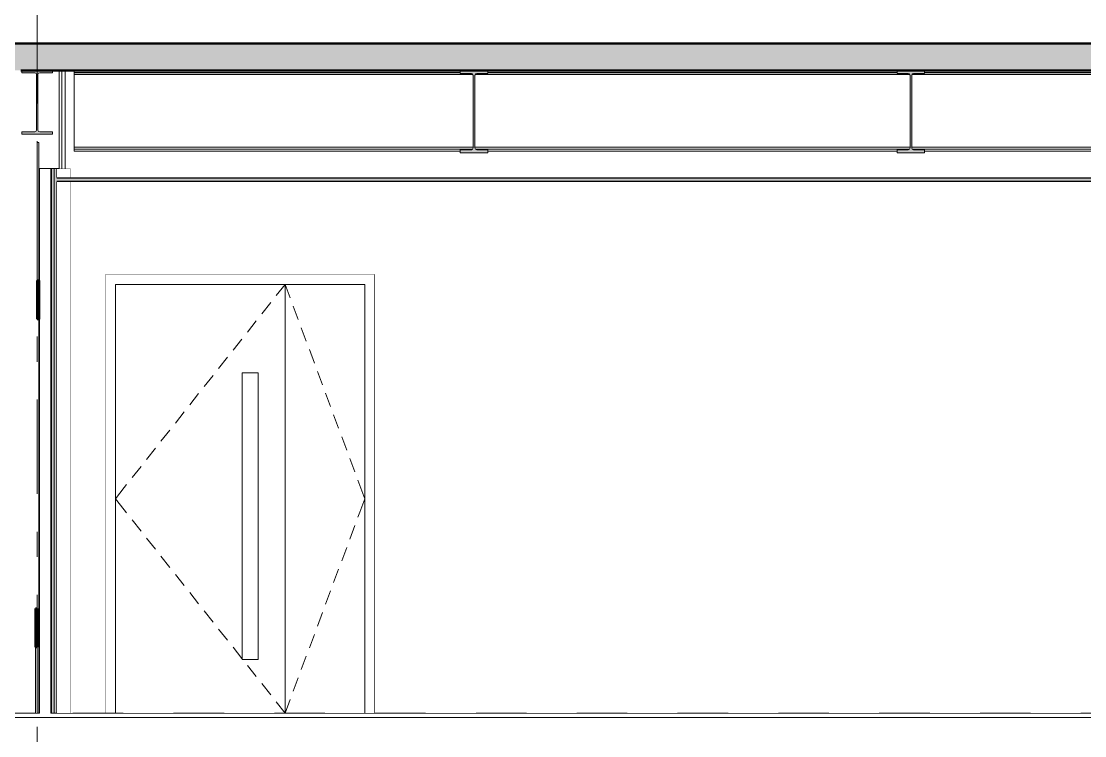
# Model space of a CAD drawing. Header units: millimetres. Extents: x -46169 to 228156, y -86316 to 18123.
# Drawn here: x 117237 to 123191, y -77188 to -73186 of the extents above; entities that cross this region are included whole.
import ezdxf
from ezdxf.enums import TextEntityAlignment as Align

# ---------------------------------------------------------------- set-up
doc = ezdxf.new("R2010")
doc.units = ezdxf.units.MM
doc.header["$MEASUREMENT"] = 0
for name, pattern in [('Dashed', [2822.222233, 1411.111116, -1411.111116]), ('Double Dashed', [1093.611073, 529.166651, -211.666656, 141.111112, -211.666656]), ('Wipeout_Contour', [1000, 0, -1000])]:
    doc.linetypes.add(name, pattern=pattern)
for name, color, linetype, lineweight, true_color in [('0_Pen_No__105', 7, 'Continuous', 15, 0xa6a6a6), ('A-230-M_FLOOR.IFC Import_Pen_No__109', 7, 'Continuous', 15, 0xa6a6a6), ('A-230-M_FLOOR.IFC Import_Pen_No__29', 7, 'Continuous', 50, 0x2a2a2a), ('New_A-15-MG_Structural_Grid_Phase_2_Pen_No__222', 7, 'Continuous', 13, 0x65af33), ('New_A-20-M_Ceiling_Pen_No__107', 7, 'Continuous', 15, 0xa6a6a6), ('New_A-20-M_Ceiling_Pen_No__29', 7, 'Continuous', 50, 0x2a2a2a), ('New_A-25-M_Wall_Int_Pen_No__107', 7, 'Continuous', 15, 0xa6a6a6), ('New_ArchiCAD Doors_Pen_No__63', 7, 'Continuous', 20, 0x606060), ('S-280-M_STRUCT_FRAME.IFC Import_Pen_No__30', 7, 'Continuous', 50, 0x2a2a2a)]:
    doc.layers.add(name, color=color, linetype=linetype, lineweight=lineweight, true_color=true_color)
for name, color, linetype in [('A-230-M_FLOOR.IFC Import', 7, 'Continuous'), ('New_A-15-MG_Structural_Grid_Phase_2', 7, 'Continuous'), ('New_A-20-M_Ceiling', 7, 'Continuous'), ('New_A-20-M_Floor_Slab', 7, 'Continuous'), ('New_A-25-M_Wall_Int', 7, 'Continuous'), ('New_ArchiCAD Doors', 7, 'Continuous'), ('S-280-M_COLUMN.IFC Import', 7, 'Continuous'), ('S-280-M_STRUCT_FRAME.IFC Import', 7, 'Continuous')]:
    doc.layers.add(name, color=color, linetype=linetype)
for name, color, linetype, lineweight in [('New_A-20-M_Floor_Slab_Pen_No__4', 7, 'Continuous', 20), ('New_A-25-M_Wall_Int_Pen_No__1', 7, 'Continuous', 13), ('New_A-25-M_Wall_Int_Pen_No__87', 8, 'Continuous', 20), ('S-280-M_COLUMN.IFC Import_Pen_No__88', 8, 'Continuous', 20), ('S-280-M_STRUCT_FRAME.IFC Import_Pen_No__1', 7, 'Continuous', 13), ('S-280-M_STRUCT_FRAME.IFC Import_Pen_No__160', 5, 'Continuous', 200), ('S-280-M_STRUCT_FRAME.IFC Import_Pen_No__90', 8, 'Continuous', 20)]:
    doc.layers.add(name, color=color, linetype=linetype, lineweight=lineweight)
doc.styles.add('GENERATED_STYLE_1', font='')
doc.styles.get('GENERATED_STYLE_1').set_extended_font_data('Swis721 BT')

# ---------------------------------------------------------------- blocks, each defined once
blk = doc.blocks.new('Section Elem_12_1', base_point=(104446.8, -81111))
at = {"color": 254, "linetype": 'Wipeout_Contour', "lineweight": 0, "ltscale": 556064.372429}
blk.add_wipeout([(109629.6, -73036), (109629.6, -73311), (126599.8, -73311), (126599.8, -73036)], dxfattribs=at).dxf.layer = 'New_A-20-M_Floor_Slab'
blk = doc.blocks.new('Section Elem_13_1', base_point=(104446.8, -81111))
at = {"color": 254, "linetype": 'Wipeout_Contour', "lineweight": 0, "ltscale": 557106.428295}
blk.add_wipeout([(126599.8, -77086), (126599.8, -77061), (105107.6, -77061), (105107.6, -77086)], dxfattribs=at).dxf.layer = 'New_A-20-M_Floor_Slab'
at = {"color": 254, "linetype": 'Wipeout_Contour', "lineweight": 0, "ltscale": 557440.241387}
blk.add_wipeout([(105107.6, -77361), (126599.8, -77361), (126599.8, -77086), (105107.6, -77086)], dxfattribs=at).dxf.layer = 'New_A-20-M_Floor_Slab'
at = {"layer": 'New_A-20-M_Floor_Slab_Pen_No__4', "linetype": 'Continuous'}
for p, q in [((117336, -77061), (117233.7, -77061)), ((117339, -77061), (117336, -77061))]:
    blk.add_line(p, q, dxfattribs=at)
at = {"layer": 'New_A-20-M_Floor_Slab_Pen_No__4', "linetype": 'Continuous', "flags": 128}
for points in [[(138228.8, -77086), (126599.8, -77086), (105107.6, -77086)], [(117436, -77061), (117421, -77061), (117406, -77061), (117403, -77061)], [(127142.7, -77061), (126599.8, -77061), (117436, -77061)]]:
    blk.add_lwpolyline(points, dxfattribs=at)
blk = doc.blocks.new('Section Elem_115_1', base_point=(104446.8, -81111))
at = {"layer": 'New_A-25-M_Wall_Int_Pen_No__107', "linetype": 'Continuous', "lineweight": 0, "true_color": 0x535353}
blk.add_hatch(color=251, dxfattribs=at).paths.add_polyline_path([(117403, -77061), (117406, -77061), (117406, -74011), (117403, -74011)])
at = {"layer": 'New_A-25-M_Wall_Int_Pen_No__107', "linetype": 'Continuous'}
for points in [[(117406, -77061), (117421, -77061), (117421, -74011), (117406, -74011)], [(117421, -77061), (117436, -77061), (117436, -74011), (117421, -74011)]]:
    blk.add_hatch(color=256, dxfattribs=at).paths.add_polyline_path(points)
at = {"layer": 'New_A-25-M_Wall_Int_Pen_No__1', "linetype": 'Continuous'}
for p, q in [((117436, -74011), (117436, -74061)), ((117436, -74086), (117436, -77061))]:
    blk.add_line(p, q, dxfattribs=at)
at = {"color": 254, "linetype": 'Wipeout_Contour', "lineweight": 0, "ltscale": 558330.100979}
blk.add_wipeout([(117339, -77061), (117403, -77061), (117403, -74011), (117339, -74011)], dxfattribs=at).dxf.layer = 'New_A-25-M_Wall_Int'
at = {"layer": 'New_A-25-M_Wall_Int_Pen_No__107', "linetype": 'Continuous', "lineweight": 0, "true_color": 0x535353}
blk.add_hatch(color=251, dxfattribs=at).paths.add_polyline_path([(117336, -77061), (117339, -77061), (117339, -74011), (117336, -74011)])
at = {"layer": 'New_A-25-M_Wall_Int_Pen_No__1', "linetype": 'Continuous'}
for p, q in [((117336, -74011), (117336, -77061)), ((117339, -74011), (117339, -77061)), ((117403, -74011), (117403, -77061)), ((117406, -74011), (117406, -77061)), ((117421, -74011), (117421, -77061))]:
    blk.add_line(p, q, dxfattribs=at)
at = {"layer": 'New_A-25-M_Wall_Int_Pen_No__1', "linetype": 'Continuous', "flags": 128}
blk.add_lwpolyline([(117436, -74011), (117421, -74011), (117406, -74011), (117403, -74011), (117339, -74011), (117336, -74011)], dxfattribs=at)
blk = doc.blocks.new('Section Elem_129_1', base_point=(104446.8, -81111))
at = {"layer": 'New_A-20-M_Ceiling_Pen_No__107', "linetype": 'Continuous'}
blk.add_hatch(color=256, dxfattribs=at).paths.add_polyline_path([(117436, -74061), (117436, -74086), (126599.8, -74086), (126599.8, -74061)])
at = {"layer": 'New_A-20-M_Ceiling_Pen_No__29', "linetype": 'Continuous', "flags": 128}
for points in [[(127142.6, -74061), (126599.8, -74061), (117436, -74061)], [(127142.6, -74086), (126599.8, -74086), (117436, -74086)]]:
    blk.add_lwpolyline(points, dxfattribs=at)
blk = doc.blocks.new('Section Elem_183_1', base_point=(104446.8, -81111))
at = {"color": 254, "linetype": 'Wipeout_Contour', "lineweight": 0, "ltscale": 558760.201736}
blk.add_wipeout([(117514.2, -74086), (117436, -74086), (117436, -77061), (117514.2, -77061)], dxfattribs=at).dxf.layer = 'New_A-25-M_Wall_Int'
at = {"color": 254, "linetype": 'Wipeout_Contour', "lineweight": 0, "ltscale": 555434.538922}
blk.add_wipeout([(117436, -74061), (117514.2, -74061), (117514.2, -74011), (117436, -74011)], dxfattribs=at).dxf.layer = 'New_A-25-M_Wall_Int'
at = {"layer": 'New_A-25-M_Wall_Int_Pen_No__87', "linetype": 'Continuous'}
for p, q in [((117436, -74011), (117514.2, -74011)), ((117514.2, -74011), (117514.2, -74061)), ((117514.2, -74086), (117514.2, -77061))]:
    blk.add_line(p, q, dxfattribs=at)
blk = doc.blocks.new('Section Elem_184_1', base_point=(104446.8, -81111))
at = {"color": 254, "linetype": 'Wipeout_Contour', "lineweight": 0, "ltscale": 560267.267631}
blk.add_wipeout([(117764.2, -77061), (117764.2, -74676), (117707.2, -74676), (117707.2, -77061)], dxfattribs=at).dxf.layer = 'New_ArchiCAD Doors'
at = {"color": 254, "linetype": 'Wipeout_Contour', "lineweight": 0, "ltscale": 565161.518949}
blk.add_wipeout([(119160.2, -74676), (119160.2, -77061), (119217.2, -77061), (119217.2, -74676)], dxfattribs=at).dxf.layer = 'New_ArchiCAD Doors'
at = {"color": 254, "linetype": 'Wipeout_Contour', "lineweight": 0, "ltscale": 563494.744476}
blk.add_wipeout([(118714.2, -76761), (118714.2, -75156), (118564.2, -75156), (118564.2, -76761)], dxfattribs=at).dxf.layer = 'New_ArchiCAD Doors'
at = {"color": 254, "linetype": 'Wipeout_Contour', "lineweight": 0, "ltscale": 1120189.65735805}
blk.add_wipeout([(119160.2, -74660), (119160.2, -74676), (119217.2, -74676), (119217.2, -74603), (117707.2, -74603), (117707.2, -74676), (117764.2, -74676), (117764.2, -74660)], dxfattribs=at).dxf.layer = 'New_ArchiCAD Doors'
at = {"color": 254, "linetype": 'Wipeout_Contour', "lineweight": 0, "ltscale": 561744.643936}
blk.add_wipeout([(117764.2, -76761), (118474.2, -76761), (118474.2, -75156), (117764.2, -75156)], dxfattribs=at).dxf.layer = 'New_ArchiCAD Doors'
at = {"layer": 'New_ArchiCAD Doors_Pen_No__63', "linetype": 'Continuous'}
for p, q in [((117707.2, -74603), (119217.2, -74603)), ((117707.2, -74676), (117707.2, -74603)), ((119217.2, -74603), (119217.2, -74676)), ((117707.2, -77061), (117707.2, -74676)), ((119217.2, -74676), (119217.2, -77061)), ((118230.1, -75271.6), (118180.5, -75334.3)), ((118149.5, -75373.6), (118099.8, -75436.3)), ((118068.8, -75475.5), (118019.1, -75538.2)), ((117988.1, -75577.4), (117938.5, -75640.2)), ((117907.4, -75679.4), (117857.8, -75742.1)), ((117813.8, -75797.7), (117764.2, -75860.5)), ((117826.8, -75781.3), (117813.8, -75797.7)), ((117813.8, -75923.2), (117764.2, -75860.5)), ((117826.8, -75939.6), (117813.8, -75923.2)), ((117907.4, -76041.5), (117857.8, -75978.8)), ((117988.1, -76143.5), (117938.5, -76080.7)), ((118068.8, -76245.4), (118019.1, -76182.7)), ((118149.5, -76347.4), (118099.8, -76284.6)), ((118230.1, -76449.3), (118180.5, -76386.6)), ((118310.8, -76551.2), (118261.2, -76488.5)), ((118391.5, -76653.2), (118341.8, -76590.5))]:
    blk.add_line(p, q, dxfattribs=at)
at = {"color": 254, "linetype": 'Wipeout_Contour', "lineweight": 0, "ltscale": 840562.250039}
blk.add_wipeout([(117764.2, -74660), (117764.2, -75156), (118474.2, -75156), (118564.2, -75156), (118714.2, -75156), (118714.2, -74660)], dxfattribs=at).dxf.layer = 'New_ArchiCAD Doors'
at = {"color": 254, "linetype": 'Wipeout_Contour', "lineweight": 0, "ltscale": 846621.237382}
blk.add_wipeout([(117764.2, -77061), (118714.2, -77061), (118714.2, -76761), (118564.2, -76761), (118474.2, -76761), (117764.2, -76761)], dxfattribs=at).dxf.layer = 'New_ArchiCAD Doors'
at = {"layer": 'New_ArchiCAD Doors_Pen_No__63', "linetype": 'Continuous'}
for p, q in [((117764.2, -74660), (117764.2, -75156)), ((118633.5, -74761.9), (118583.8, -74824.6)), ((118552.8, -74863.8), (118503.2, -74926.6)), ((118472.1, -74965.8), (118422.5, -75028.5)), ((118391.5, -75067.7), (118341.8, -75130.5)), ((117764.2, -75156), (117764.2, -76761)), ((118310.8, -75169.7), (118261.2, -75232.4)), ((118474.2, -76761), (118474.2, -75156)), ((118474.2, -75156), (118564.2, -75156)), ((118564.2, -75156), (118564.2, -76761)), ((118472.1, -76755.1), (118422.5, -76692.4)), ((117764.2, -76761), (117764.2, -77061)), ((118564.2, -76761), (118474.2, -76761)), ((118552.8, -76857.1), (118503.2, -76794.3)), ((118633.5, -76959), (118583.8, -76896.3))]:
    blk.add_line(p, q, dxfattribs=at)
at = {"color": 254, "linetype": 'Wipeout_Contour', "lineweight": 0, "ltscale": 564296.313757}
blk.add_wipeout([(119160.2, -77061), (119160.2, -74660), (118714.2, -74660), (118714.2, -77061)], dxfattribs=at).dxf.layer = 'New_ArchiCAD Doors'
at = {"layer": 'New_ArchiCAD Doors_Pen_No__63', "linetype": 'Continuous'}
for p, q in [((118714.2, -74660), (117764.2, -74660)), ((118714.2, -74660), (118664.5, -74722.7)), ((118714.2, -74660), (118742, -74735)), ((118714.2, -77061), (118714.2, -74660)), ((118714.2, -74660), (119160.2, -74660)), ((119160.2, -74660), (119160.2, -77061)), ((118759.4, -74781.8), (118787.3, -74856.8)), ((118804.7, -74903.7), (118832.6, -74978.7)), ((118850, -75025.5), (118877.8, -75100.5)), ((118895.2, -75147.4), (118923.1, -75222.4)), ((118940.5, -75269.3), (118968.4, -75344.3)), ((118985.8, -75391.1), (119013.7, -75466.1)), ((119031.1, -75513), (119058.9, -75588)), ((119076.3, -75634.9), (119104.2, -75709.8)), ((119121.6, -75756.7), (119132.3, -75785.5)), ((119132.3, -75785.5), (119160.2, -75860.5)), ((119132.3, -75935.5), (119160.2, -75860.5)), ((119121.6, -75964.2), (119132.3, -75935.5)), ((119076.3, -76086.1), (119104.2, -76011.1)), ((119031.1, -76207.9), (119058.9, -76132.9)), ((118985.8, -76329.8), (119013.7, -76254.8)), ((118940.5, -76451.7), (118968.4, -76376.7)), ((118895.2, -76573.5), (118923.1, -76498.5)), ((118850, -76695.4), (118877.8, -76620.4)), ((118804.7, -76817.2), (118832.6, -76742.2)), ((118759.4, -76939.1), (118787.3, -76864.1)), ((118714.2, -77061), (118742, -76986)), ((118714.2, -77061), (118664.5, -76998.2))]:
    blk.add_line(p, q, dxfattribs=at)
blk = doc.blocks.new('Section Elem_185_1', base_point=(104446.8, -81111))
at = {"color": 254, "linetype": 'Wipeout_Contour', "lineweight": 0, "ltscale": 3111897.170370944}
blk.add_wipeout([(117483.2, -73461), (117483.2, -74011), (117514.2, -74011), (117514.2, -74061), (124487.7, -74061), (124487.7, -73461), (124456.3, -73461), (124456.3, -73473.7), (124456.3, -73476.6), (124456.3, -73914.4), (122295.1, -73914.4), (122295.1, -73923), (122140.7, -73923), (122140.7, -73914.4), (119849.2, -73914.4), (119849.2, -73923), (119694.8, -73923), (119694.8, -73914.4), (117533.3, -73914.4), (117533.3, -73476.6), (117533.3, -73473.7), (117533.3, -73461)], dxfattribs=at).dxf.layer = 'New_A-25-M_Wall_Int'
at = {"color": 254, "linetype": 'Wipeout_Contour', "lineweight": 0, "ltscale": 1133358.080491298}
blk.add_wipeout([(117514.2, -77061), (117707.2, -77061), (117707.2, -74603), (119217.2, -74603), (119217.2, -77061), (124487.7, -77061), (124487.7, -74086), (117514.2, -74086)], dxfattribs=at).dxf.layer = 'New_A-25-M_Wall_Int'
blk = doc.blocks.new('Section Elem_228_1', base_point=(104446.8, -81111))
at = {"color": 254, "linetype": 'Wipeout_Contour', "lineweight": 0, "ltscale": 554792.272999}
blk.add_wipeout([(117483.2, -73461), (117464.5, -73461), (117464.5, -74011), (117483.2, -74011)], dxfattribs=at).dxf.layer = 'S-280-M_COLUMN.IFC Import'
at = {"color": 254, "linetype": 'Wipeout_Contour', "lineweight": 0, "ltscale": 554757.146373}
blk.add_wipeout([(117464.5, -73461), (117462.5, -73461), (117462.5, -74011), (117464.5, -74011)], dxfattribs=at).dxf.layer = 'S-280-M_COLUMN.IFC Import'
at = {"color": 254, "linetype": 'Wipeout_Contour', "lineweight": 0, "ltscale": 554744.272488}
blk.add_wipeout([(117462.5, -73461), (117456.9, -73461), (117456.9, -74011), (117462.5, -74011)], dxfattribs=at).dxf.layer = 'S-280-M_COLUMN.IFC Import'
at = {"color": 254, "linetype": 'Wipeout_Contour', "lineweight": 0, "ltscale": 554721.974852}
blk.add_wipeout([(117456.9, -73461), (117449.3, -73461), (117449.3, -74011), (117456.9, -74011)], dxfattribs=at).dxf.layer = 'S-280-M_COLUMN.IFC Import'
at = {"layer": 'S-280-M_COLUMN.IFC Import_Pen_No__88', "linetype": 'Continuous'}
for p, q in [((117449.3, -73461), (117449.3, -74011)), ((117464.5, -73461), (117464.5, -74011)), ((117483.2, -73461), (117483.2, -74011))]:
    blk.add_line(p, q, dxfattribs=at)
blk = doc.blocks.new('Section Elem_365_1', base_point=(104446.8, -81111))
at = {"layer": 'S-280-M_STRUCT_FRAME.IFC Import_Pen_No__30', "linetype": 'Continuous'}
blk.add_line((117335.9, -74853.9), (117325.9, -74853.9), dxfattribs=at)
at = {"color": 254, "linetype": 'Wipeout_Contour', "lineweight": 0, "ltscale": 555407.856052}
blk.add_wipeout([(117335.9, -73865), (117325.9, -73865), (117325.9, -74637.2), (117335.9, -74637.2)], dxfattribs=at).dxf.layer = 'S-280-M_STRUCT_FRAME.IFC Import'
at = {"layer": 'S-280-M_STRUCT_FRAME.IFC Import_Pen_No__160', "linetype": 'Continuous', "lineweight": 0, "true_color": 0x00007f}
blk.add_hatch(color=176, dxfattribs=at).paths.add_polyline_path([(117325.9, -74637.2), (117325.9, -74853.9), (117335.9, -74853.9), (117335.9, -74637.2)])
at = {"layer": 'S-280-M_STRUCT_FRAME.IFC Import_Pen_No__30', "linetype": 'Continuous'}
for p, q in [((117325.9, -74637.2), (117325.9, -74853.9)), ((117335.9, -74637.2), (117325.9, -74637.2)), ((117335.9, -74637.2), (117335.9, -74853.9))]:
    blk.add_line(p, q, dxfattribs=at)
at = {"layer": 'S-280-M_STRUCT_FRAME.IFC Import_Pen_No__90', "linetype": 'Continuous'}
for p, q in [((117325.9, -74637.2), (117325.9, -73865)), ((117325.9, -73865), (117325.9, -74049.5)), ((117335.9, -73865), (117325.9, -73865)), ((117335.9, -74637.2), (117335.9, -73865))]:
    blk.add_line(p, q, dxfattribs=at)
blk = doc.blocks.new('Section Elem_366_1', base_point=(104446.8, -81111))
at = {"layer": 'S-280-M_STRUCT_FRAME.IFC Import_Pen_No__30', "linetype": 'Continuous'}
blk.add_line((117325.9, -76476), (117315.9, -76476), dxfattribs=at)
at = {"color": 254, "linetype": 'Wipeout_Contour', "lineweight": 0, "ltscale": 561059.966975}
blk.add_wipeout([(117315.9, -77061), (117325.9, -77061), (117325.9, -76692.8), (117315.9, -76692.8)], dxfattribs=at).dxf.layer = 'S-280-M_STRUCT_FRAME.IFC Import'
at = {"layer": 'S-280-M_STRUCT_FRAME.IFC Import_Pen_No__160', "linetype": 'Continuous', "lineweight": 0, "true_color": 0x00007f}
blk.add_hatch(color=176, dxfattribs=at).paths.add_polyline_path([(117315.9, -76476), (117315.9, -76692.8), (117325.9, -76692.8), (117325.9, -76476)])
at = {"layer": 'S-280-M_STRUCT_FRAME.IFC Import_Pen_No__30', "linetype": 'Continuous'}
for p, q in [((117315.9, -76476), (117315.9, -76692.8)), ((117325.9, -76476), (117325.9, -76692.8)), ((117325.9, -76692.8), (117315.9, -76692.8))]:
    blk.add_line(p, q, dxfattribs=at)
at = {"layer": 'S-280-M_STRUCT_FRAME.IFC Import_Pen_No__90', "linetype": 'Continuous'}
for p, q in [((117315.9, -77061), (117315.9, -76692.8)), ((117325.9, -77061), (117325.9, -76692.8))]:
    blk.add_line(p, q, dxfattribs=at)
blk = doc.blocks.new('Section Elem_383_1', base_point=(104446.8, -81111))
at = {"color": 254, "linetype": 'Wipeout_Contour', "lineweight": 0, "ltscale": 699199.78831}
blk.add_wipeout([(117533.3, -73891.5), (119767.2, -73891.5), (119767.2, -73488.2), (119765.4, -73483.9), (117533.3, -73483.9)], dxfattribs=at).dxf.layer = 'S-280-M_STRUCT_FRAME.IFC Import'
at = {"color": 254, "linetype": 'Wipeout_Contour', "lineweight": 0, "ltscale": 849805.614631}
blk.add_wipeout([(119776.8, -73488.2), (119776.8, -73891.5), (122213.1, -73891.5), (122213.1, -73488.2), (122211.4, -73483.9), (119778.6, -73483.9)], dxfattribs=at).dxf.layer = 'S-280-M_STRUCT_FRAME.IFC Import'
at = {"color": 254, "linetype": 'Wipeout_Contour', "lineweight": 0, "ltscale": 979643.83984}
blk.add_wipeout([(117533.3, -73476.6), (117533.3, -73483.9), (119765.4, -73483.9), (119764.2, -73480.9), (119757, -73478), (119694.8, -73478), (119694.8, -73476.6)], dxfattribs=at).dxf.layer = 'S-280-M_STRUCT_FRAME.IFC Import'
at = {"color": 254, "linetype": 'Wipeout_Contour', "lineweight": 0, "ltscale": 699851.911951}
blk.add_wipeout([(117533.3, -73898.7), (119766, -73898.7), (119767.2, -73895.8), (119767.2, -73891.5), (117533.3, -73891.5)], dxfattribs=at).dxf.layer = 'S-280-M_STRUCT_FRAME.IFC Import'
at = {"color": 254, "linetype": 'Wipeout_Contour', "lineweight": 0, "ltscale": 558097.780386}
blk.add_wipeout([(117533.3, -73461), (117533.3, -73473.7), (119694.8, -73473.7), (119694.8, -73461)], dxfattribs=at).dxf.layer = 'S-280-M_STRUCT_FRAME.IFC Import'
at = {"color": 254, "linetype": 'Wipeout_Contour', "lineweight": 0, "ltscale": 1415605.321869802}
blk.add_wipeout([(119778.6, -73483.9), (122211.4, -73483.9), (122210.2, -73480.9), (122202.9, -73478), (122140.7, -73478), (122140.7, -73476.6), (119849.2, -73476.6), (119849.2, -73478), (119787, -73478), (119779.8, -73480.9)], dxfattribs=at).dxf.layer = 'S-280-M_STRUCT_FRAME.IFC Import'
at = {"color": 254, "linetype": 'Wipeout_Contour', "lineweight": 0, "ltscale": 850661.842782}
blk.add_wipeout([(122213.1, -73891.5), (119776.8, -73891.5), (119776.8, -73895.8), (119778, -73898.7), (122211.9, -73898.7), (122213.1, -73895.8)], dxfattribs=at).dxf.layer = 'S-280-M_STRUCT_FRAME.IFC Import'
at = {"color": 254, "linetype": 'Wipeout_Contour', "lineweight": 0, "ltscale": 558114.300934}
blk.add_wipeout([(117533.3, -73473.7), (117533.3, -73476.6), (119694.8, -73476.6), (119694.8, -73473.7)], dxfattribs=at).dxf.layer = 'S-280-M_STRUCT_FRAME.IFC Import'
at = {"color": 254, "linetype": 'Wipeout_Contour', "lineweight": 0, "ltscale": 566216.739333}
blk.add_wipeout([(119849.2, -73473.7), (122140.7, -73473.7), (122140.7, -73461), (119849.2, -73461)], dxfattribs=at).dxf.layer = 'S-280-M_STRUCT_FRAME.IFC Import'
at = {"color": 254, "linetype": 'Wipeout_Contour', "lineweight": 0, "ltscale": 1002246.923575061}
blk.add_wipeout([(122225.7, -73480.9), (122224.5, -73483.9), (124456.3, -73483.9), (124456.3, -73476.6), (122295.1, -73476.6), (122295.1, -73478), (122232.9, -73478)], dxfattribs=at).dxf.layer = 'S-280-M_STRUCT_FRAME.IFC Import'
at = {"color": 254, "linetype": 'Wipeout_Contour', "lineweight": 0, "ltscale": 717957.156361}
blk.add_wipeout([(124456.3, -73891.5), (122222.7, -73891.5), (122222.7, -73895.8), (122224, -73898.7), (124456.3, -73898.7)], dxfattribs=at).dxf.layer = 'S-280-M_STRUCT_FRAME.IFC Import'
at = {"color": 254, "linetype": 'Wipeout_Contour', "lineweight": 0, "ltscale": 559131.560431}
blk.add_wipeout([(117533.3, -73898.7), (117533.3, -73901.7), (119764.8, -73901.7), (119766, -73898.7)], dxfattribs=at).dxf.layer = 'S-280-M_STRUCT_FRAME.IFC Import'
at = {"layer": 'S-280-M_STRUCT_FRAME.IFC Import_Pen_No__90', "linetype": 'Continuous'}
for p, q in [((117533.3, -73473.7), (117533.3, -73461)), ((117533.3, -73476.6), (117533.3, -73473.7)), ((119694.8, -73473.7), (117533.3, -73473.7)), ((117533.3, -73483.9), (117533.3, -73476.6)), ((119765.4, -73483.9), (117533.3, -73483.9))]:
    blk.add_line(p, q, dxfattribs=at)
at = {"color": 254, "linetype": 'Wipeout_Contour', "lineweight": 0, "ltscale": 566233.024084}
blk.add_wipeout([(119849.2, -73473.7), (119849.2, -73476.6), (122140.7, -73476.6), (122140.7, -73473.7)], dxfattribs=at).dxf.layer = 'S-280-M_STRUCT_FRAME.IFC Import'
at = {"color": 254, "linetype": 'Wipeout_Contour', "lineweight": 0, "ltscale": 574377.232883}
blk.add_wipeout([(122295.1, -73473.7), (124456.3, -73473.7), (124456.3, -73461), (122295.1, -73461)], dxfattribs=at).dxf.layer = 'S-280-M_STRUCT_FRAME.IFC Import'
at = {"color": 254, "linetype": 'Wipeout_Contour', "lineweight": 0, "ltscale": 567117.970493}
blk.add_wipeout([(122211.9, -73898.7), (119778, -73898.7), (119779.3, -73901.7), (122210.7, -73901.7)], dxfattribs=at).dxf.layer = 'S-280-M_STRUCT_FRAME.IFC Import'
at = {"layer": 'S-280-M_STRUCT_FRAME.IFC Import_Pen_No__90', "linetype": 'Continuous'}
for p, q in [((122140.7, -73473.7), (119849.2, -73473.7)), ((122211.4, -73483.9), (119778.6, -73483.9))]:
    blk.add_line(p, q, dxfattribs=at)
at = {"color": 254, "linetype": 'Wipeout_Contour', "lineweight": 0, "ltscale": 574393.285264}
blk.add_wipeout([(122295.1, -73476.6), (124456.3, -73476.6), (124456.3, -73473.7), (122295.1, -73473.7)], dxfattribs=at).dxf.layer = 'S-280-M_STRUCT_FRAME.IFC Import'
at = {"color": 254, "linetype": 'Wipeout_Contour', "lineweight": 0, "ltscale": 981215.937403}
blk.add_wipeout([(119764.8, -73901.7), (117533.3, -73901.7), (117533.3, -73914.4), (119694.8, -73914.4), (119694.8, -73906), (119757, -73906), (119764.2, -73903)], dxfattribs=at).dxf.layer = 'S-280-M_STRUCT_FRAME.IFC Import'
at = {"color": 254, "linetype": 'Wipeout_Contour', "lineweight": 0, "ltscale": 575144.245439}
blk.add_wipeout([(122224, -73898.7), (122225.2, -73901.7), (124456.3, -73901.7), (124456.3, -73898.7)], dxfattribs=at).dxf.layer = 'S-280-M_STRUCT_FRAME.IFC Import'
at = {"layer": 'S-280-M_STRUCT_FRAME.IFC Import_Pen_No__90', "linetype": 'Continuous'}
for p, q in [((124456.3, -73473.7), (122295.1, -73473.7)), ((117533.3, -73891.5), (117533.3, -73483.9)), ((124456.3, -73483.9), (122224.5, -73483.9)), ((117533.3, -73898.7), (117533.3, -73891.5)), ((117533.3, -73901.7), (117533.3, -73898.7)), ((117533.3, -73914.4), (117533.3, -73901.7)), ((119694.8, -73914.4), (117533.3, -73914.4))]:
    blk.add_line(p, q, dxfattribs=at)
at = {"color": 254, "linetype": 'Wipeout_Contour', "lineweight": 0, "ltscale": 1417824.832933677}
blk.add_wipeout([(122210.7, -73901.7), (119779.3, -73901.7), (119779.8, -73903), (119787, -73906), (119849.2, -73906), (119849.2, -73914.4), (122140.7, -73914.4), (122140.7, -73906), (122202.9, -73906), (122210.2, -73903)], dxfattribs=at).dxf.layer = 'S-280-M_STRUCT_FRAME.IFC Import'
at = {"layer": 'S-280-M_STRUCT_FRAME.IFC Import_Pen_No__90', "linetype": 'Continuous'}
for p, q in [((119767.2, -73891.5), (117533.3, -73891.5)), ((119764.8, -73901.7), (117533.3, -73901.7)), ((122140.7, -73914.4), (119849.2, -73914.4))]:
    blk.add_line(p, q, dxfattribs=at)
at = {"color": 254, "linetype": 'Wipeout_Contour', "lineweight": 0, "ltscale": 1003784.712632325}
blk.add_wipeout([(122225.2, -73901.7), (122225.7, -73903), (122232.9, -73906), (122295.1, -73906), (122295.1, -73914.4), (124456.3, -73914.4), (124456.3, -73901.7)], dxfattribs=at).dxf.layer = 'S-280-M_STRUCT_FRAME.IFC Import'
at = {"layer": 'S-280-M_STRUCT_FRAME.IFC Import_Pen_No__90', "linetype": 'Continuous'}
for p, q in [((122213.1, -73891.5), (119776.8, -73891.5)), ((124456.3, -73891.5), (122222.7, -73891.5)), ((122210.7, -73901.7), (119779.3, -73901.7)), ((124456.3, -73901.7), (122225.2, -73901.7)), ((124456.3, -73914.4), (122295.1, -73914.4))]:
    blk.add_line(p, q, dxfattribs=at)
blk = doc.blocks.new('Section Elem_399_1', base_point=(104446.8, -81111))
at = {"layer": 'S-280-M_STRUCT_FRAME.IFC Import_Pen_No__160', "linetype": 'Continuous', "lineweight": 0, "true_color": 0x00007f}
blk.add_hatch(color=176, dxfattribs=at).paths.add_polyline_path([(117240, -73819), (117412.2, -73819), (117412.2, -73806), (117340.4, -73806), (117333.2, -73803), (117330.2, -73795.8), (117330.2, -73484.2), (117333.2, -73476.9), (117340.4, -73474), (117412.2, -73474), (117412.2, -73461), (117240, -73461), (117240, -73474), (117311.9, -73474), (117319.1, -73476.9), (117322.1, -73484.2), (117322.1, -73795.8), (117319.1, -73803), (117311.9, -73806), (117240, -73806)])
at = {"layer": 'S-280-M_STRUCT_FRAME.IFC Import_Pen_No__1', "linetype": 'Continuous'}
for p, q in [((117240, -73461), (117240, -73474)), ((117412.2, -73461), (117412.2, -73474)), ((117240, -73806), (117240, -73819)), ((117412.2, -73819), (117240, -73819)), ((117412.2, -73806), (117412.2, -73819))]:
    blk.add_line(p, q, dxfattribs=at)
at = {"layer": 'S-280-M_STRUCT_FRAME.IFC Import_Pen_No__1', "linetype": 'Continuous', "flags": 128}
for points in [[(117319.1, -73476.9), (117311.9, -73474), (117240, -73474)], [(117319.1, -73476.9), (117322.1, -73484.2), (117322.1, -73795.8), (117319.1, -73803)], [(117333.2, -73476.9), (117330.2, -73484.2), (117330.2, -73795.8), (117333.2, -73803)], [(117412.2, -73474), (117340.4, -73474), (117333.2, -73476.9)], [(117319.1, -73803), (117311.9, -73806), (117240, -73806)], [(117333.2, -73803), (117340.4, -73806), (117412.2, -73806)]]:
    blk.add_lwpolyline(points, dxfattribs=at)
at = {"layer": 'S-280-M_STRUCT_FRAME.IFC Import_Pen_No__90', "linetype": 'Continuous'}
for p, q in [((117240, -73474), (117240, -73461)), ((117311.9, -73474), (117311.8, -73474)), ((117322, -73484.2), (117319.1, -73476.9)), ((117322, -73795.8), (117322, -73484.2)), ((117240, -73819), (117240, -73806)), ((117311.8, -73806), (117311.9, -73806)), ((117319.1, -73803), (117322, -73795.8))]:
    blk.add_line(p, q, dxfattribs=at)
blk = doc.blocks.new('Section Elem_402_1', base_point=(104446.8, -81111))
at = {"layer": 'S-280-M_STRUCT_FRAME.IFC Import_Pen_No__160', "linetype": 'Continuous', "lineweight": 0, "true_color": 0x00007f}
blk.add_hatch(color=176, dxfattribs=at).paths.add_polyline_path([(122140.7, -73923), (122295.1, -73923), (122295.1, -73906), (122232.9, -73906), (122225.7, -73903), (122222.7, -73895.8), (122222.7, -73488.2), (122225.7, -73480.9), (122232.9, -73478), (122295.1, -73478), (122295.1, -73461), (122140.7, -73461), (122140.7, -73478), (122202.9, -73478), (122210.2, -73480.9), (122213.1, -73488.2), (122213.1, -73895.8), (122210.2, -73903), (122202.9, -73906), (122140.7, -73906)])
at = {"layer": 'S-280-M_STRUCT_FRAME.IFC Import_Pen_No__1', "linetype": 'Continuous'}
for p, q in [((122140.7, -73461), (122140.7, -73478)), ((122295.1, -73461), (122295.1, -73478)), ((122140.7, -73906), (122140.7, -73923)), ((122295.1, -73923), (122140.7, -73923)), ((122295.1, -73906), (122295.1, -73923))]:
    blk.add_line(p, q, dxfattribs=at)
at = {"layer": 'S-280-M_STRUCT_FRAME.IFC Import_Pen_No__1', "linetype": 'Continuous', "flags": 128}
for points in [[(122210.2, -73480.9), (122202.9, -73478), (122140.7, -73478)], [(122295.1, -73478), (122232.9, -73478), (122225.7, -73480.9)], [(122210.2, -73480.9), (122213.1, -73488.2), (122213.1, -73895.8), (122210.2, -73903)], [(122225.7, -73480.9), (122222.7, -73488.2), (122222.7, -73895.8), (122225.7, -73903)], [(122210.2, -73903), (122202.9, -73906), (122140.7, -73906)], [(122225.7, -73903), (122232.9, -73906), (122295.1, -73906)]]:
    blk.add_lwpolyline(points, dxfattribs=at)
at = {"layer": 'S-280-M_STRUCT_FRAME.IFC Import_Pen_No__90', "linetype": 'Continuous'}
for p, q in [((122140.7, -73461), (122140.7, -73478)), ((122202.9, -73478), (122202.9, -73478)), ((122210.1, -73480.9), (122213.1, -73488.2)), ((122213.1, -73488.2), (122213.1, -73895.8)), ((122140.7, -73906), (122140.7, -73923)), ((122202.9, -73906), (122202.9, -73906)), ((122213.1, -73895.8), (122210.1, -73903))]:
    blk.add_line(p, q, dxfattribs=at)
blk = doc.blocks.new('Section Elem_403_1', base_point=(104446.8, -81111))
at = {"layer": 'S-280-M_STRUCT_FRAME.IFC Import_Pen_No__160', "linetype": 'Continuous', "lineweight": 0, "true_color": 0x00007f}
blk.add_hatch(color=176, dxfattribs=at).paths.add_polyline_path([(119694.8, -73923), (119849.2, -73923), (119849.2, -73906), (119787, -73906), (119779.8, -73903), (119776.8, -73895.8), (119776.8, -73488.2), (119779.8, -73480.9), (119787, -73478), (119849.2, -73478), (119849.2, -73461), (119694.8, -73461), (119694.8, -73478), (119757, -73478), (119764.2, -73480.9), (119767.2, -73488.2), (119767.2, -73895.8), (119764.2, -73903), (119757, -73906), (119694.8, -73906)])
at = {"layer": 'S-280-M_STRUCT_FRAME.IFC Import_Pen_No__1', "linetype": 'Continuous'}
for p, q in [((119694.8, -73461), (119694.8, -73478)), ((119849.2, -73461), (119849.2, -73478)), ((119694.8, -73906), (119694.8, -73923)), ((119849.2, -73923), (119694.8, -73923)), ((119849.2, -73906), (119849.2, -73923))]:
    blk.add_line(p, q, dxfattribs=at)
at = {"layer": 'S-280-M_STRUCT_FRAME.IFC Import_Pen_No__1', "linetype": 'Continuous', "flags": 128}
for points in [[(119764.2, -73480.9), (119757, -73478), (119694.8, -73478)], [(119849.2, -73478), (119787, -73478), (119779.8, -73480.9)], [(119764.2, -73480.9), (119767.2, -73488.2), (119767.2, -73895.8), (119764.2, -73903)], [(119779.8, -73480.9), (119776.8, -73488.2), (119776.8, -73895.8), (119779.8, -73903)], [(119764.2, -73903), (119757, -73906), (119694.8, -73906)], [(119779.8, -73903), (119787, -73906), (119849.2, -73906)]]:
    blk.add_lwpolyline(points, dxfattribs=at)
at = {"layer": 'S-280-M_STRUCT_FRAME.IFC Import_Pen_No__90', "linetype": 'Continuous'}
for p, q in [((119694.8, -73461), (119694.8, -73478)), ((119757, -73478), (119757, -73478)), ((119764.2, -73480.9), (119767.2, -73488.2)), ((119767.2, -73488.2), (119767.2, -73895.8)), ((119694.8, -73906), (119694.8, -73923)), ((119757, -73906), (119757, -73906)), ((119767.2, -73895.8), (119764.2, -73903))]:
    blk.add_line(p, q, dxfattribs=at)
blk = doc.blocks.new('Section Elem_405_1', base_point=(104446.8, -81111))
at = {"color": 254, "linetype": 'Wipeout_Contour', "lineweight": 0, "ltscale": 556563.278494}
blk.add_wipeout([(109659.6, -73461), (126599.8, -73461), (126599.8, -73311), (109659.6, -73311)], dxfattribs=at).dxf.layer = 'A-230-M_FLOOR.IFC Import'
at = {"layer": 'A-230-M_FLOOR.IFC Import_Pen_No__109', "linetype": 'Continuous'}
h = blk.add_hatch(dxfattribs=at)
h.set_pattern_fill('Lightweight_Concrete_0001', color=256, style=0, pattern_type=2)
h.set_pattern_definition([(0, (104446.8, -81110.96), (0, 779.423), [48.75, -401.25]), (0, (104671.8, -80721.25), (0, 779.423), [48.75, -401.25]), (60, (104446.8, -81110.96), (-675, 389.711), [48.75, -401.25]), (60, (104896.8, -81110.96), (-675, 389.711), [48.75, -401.25]), (120, (104495.5, -81110.96), (675, 389.711), [48.75, -401.25]), (120, (104945.5, -81110.96), (675, 389.711), [48.75, -401.25]), (0, (104446.78, -81035.96), (0, 150), [0, -150, 0, -225]), (45, (104521.78, -81035.96), (-106.066, 106.066), [0, -112.5, 0, -187.5])])
h.paths.add_polyline_path([(109659.6, -73461), (126599.8, -73461), (126599.8, -73311), (109659.6, -73311)])
at = {"layer": 'A-230-M_FLOOR.IFC Import_Pen_No__29', "linetype": 'Continuous'}
for p, q in [((117240, -73461), (117233.7, -73461)), ((117412.2, -73461), (117240, -73461)), ((119694.8, -73461), (117412.2, -73461)), ((119849.2, -73461), (119694.8, -73461)), ((122140.7, -73461), (119849.2, -73461)), ((122295.1, -73461), (122140.7, -73461)), ((124559.5, -73461), (122295.1, -73461))]:
    blk.add_line(p, q, dxfattribs=at)
at = {"layer": 'A-230-M_FLOOR.IFC Import_Pen_No__29', "linetype": 'Continuous', "flags": 128}
blk.add_lwpolyline([(149005.4, -73311), (148561.1, -73311), (148558.1, -73311), (148494.1, -73311), (148491.1, -73311), (148476.1, -73311), (148461.1, -73311), (138338.7, -73311), (126599.8, -73311), (109659.6, -73311)], dxfattribs=at)
blk = doc.blocks.new('Standard grid marker[2]_1', base_point=(117326, -62274.7))
at = {"layer": 'New_A-15-MG_Structural_Grid_Phase_2_Pen_No__222', "linetype": 'Double Dashed'}
blk.add_line((117326, -63274.7), (117326, -84111), dxfattribs=at)
at = {"layer": 'New_A-15-MG_Structural_Grid_Phase_2_Pen_No__222', "style": 'GENERATED_STYLE_1'}
for tag, p in [('AC_MarkerText_1_0', (117326, -61731.3)), ('AC_MarkerText_1_1', (117326, -85567.6))]:
    blk.add_attdef(tag, text='', height=350, rotation=360, dxfattribs=at).set_placement(p, align=Align.MIDDLE_CENTER)
blk = doc.blocks.new('A03 Atrium Longitudinal Section_STORY_MARKER', base_point=(104446.8, -81111))
at = {"layer": '0_Pen_No__105', "linetype": 'Dashed', "ltscale": 0.2}
blk.add_line((105107.6, -77061), (184115, -77061), dxfattribs=at)

msp = doc.modelspace()

# ---------------------------------------------------------------- block references
at = {"layer": 'New_A-20-M_Floor_Slab'}
for name in ['Section Elem_12_1', 'Section Elem_13_1']:
    msp.add_blockref(name, (104446.8, -81111), dxfattribs=at)
at = {"layer": 'S-280-M_STRUCT_FRAME.IFC Import'}
msp.add_blockref('Section Elem_399_1', (104446.8, -81111), dxfattribs=at)

# ---------------------------------------------------------------- next in the draw order: block references
at = {"layer": 'New_A-25-M_Wall_Int'}
msp.add_blockref('Section Elem_115_1', (104446.8, -81111), dxfattribs=at)
at = {"layer": 'New_ArchiCAD Doors'}
msp.add_blockref('Section Elem_184_1', (104446.8, -81111), dxfattribs=at)

# ---------------------------------------------------------------- next in the draw order: block references
at = {"layer": 'New_A-20-M_Ceiling'}
msp.add_blockref('Section Elem_129_1', (104446.8, -81111), dxfattribs=at)
at = {"layer": 'S-280-M_STRUCT_FRAME.IFC Import'}
for name in ['Section Elem_365_1', 'Section Elem_366_1']:
    msp.add_blockref(name, (104446.8, -81111), dxfattribs=at)

# ---------------------------------------------------------------- next in the draw order: block references
at = {"layer": 'New_A-25-M_Wall_Int'}
msp.add_blockref('Section Elem_183_1', (104446.8, -81111), dxfattribs=at)

# ---------------------------------------------------------------- next in the draw order: block references
msp.add_blockref('Section Elem_185_1', (104446.8, -81111), dxfattribs=at)

# ---------------------------------------------------------------- next in the draw order: block references
at = {"layer": 'S-280-M_COLUMN.IFC Import'}
msp.add_blockref('Section Elem_228_1', (104446.8, -81111), dxfattribs=at)
at = {"layer": 'S-280-M_STRUCT_FRAME.IFC Import'}
msp.add_blockref('Section Elem_383_1', (104446.8, -81111), dxfattribs=at)

# ---------------------------------------------------------------- next in the draw order: block references
for name in ['Section Elem_403_1', 'Section Elem_402_1']:
    msp.add_blockref(name, (104446.8, -81111), dxfattribs=at)

# ---------------------------------------------------------------- next in the draw order: block references
at = {"layer": 'A-230-M_FLOOR.IFC Import'}
msp.add_blockref('Section Elem_405_1', (104446.8, -81111), dxfattribs=at)

# ---------------------------------------------------------------- next in the draw order: block references
at = {"layer": 'New_A-15-MG_Structural_Grid_Phase_2', "color": 8, "linetype": 'Continuous', "lineweight": 15}
msp.add_blockref('Standard grid marker[2]_1', (117326, -62274.7), dxfattribs=at)

# ---------------------------------------------------------------- next in the draw order: block references
at = {"linetype": 'Continuous', "lineweight": 0}
msp.add_blockref('A03 Atrium Longitudinal Section_STORY_MARKER', (104446.8, -81111), dxfattribs=at)

doc.saveas('drawing.dxf')
